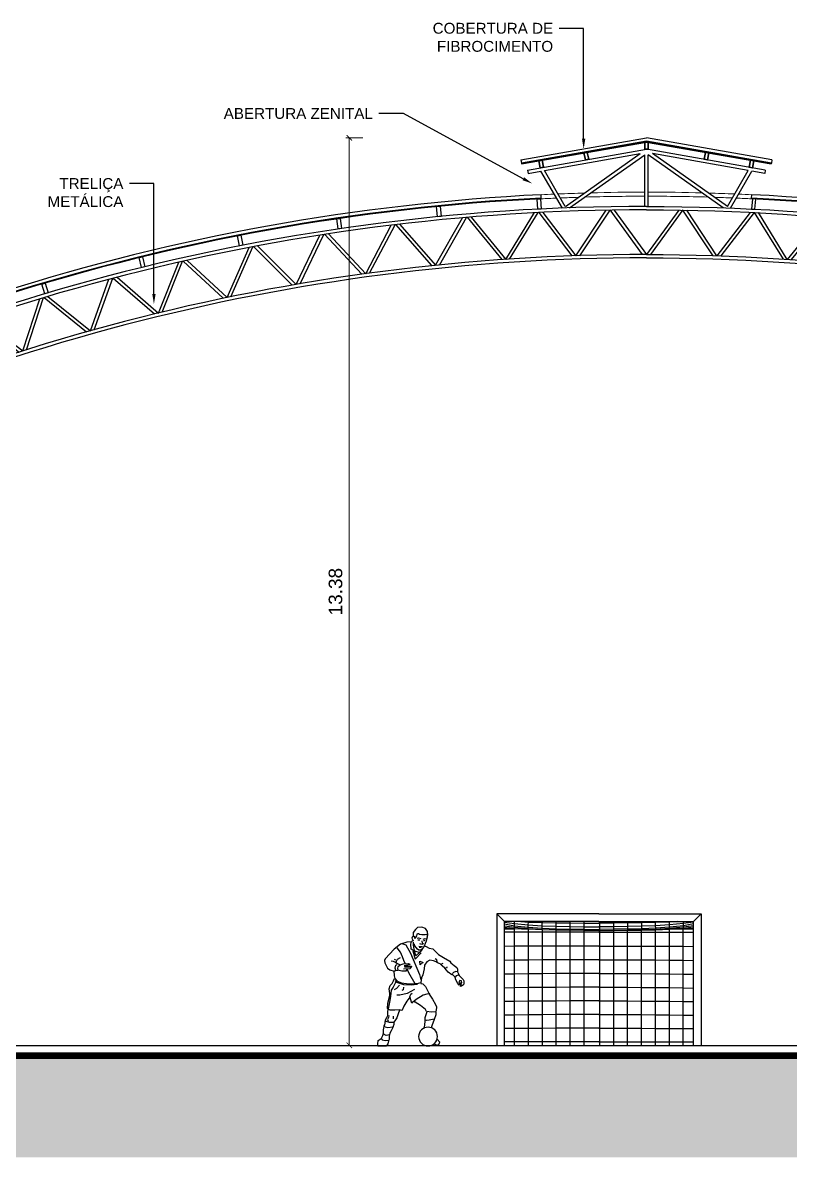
# Model space of a CAD drawing. Header units: metres. Extents: x 2494 to 3558, y 282 to 553.
# Drawn here: x 2939.13 to 2950.44, y 378.93 to 395.66 of the extents above; entities that cross this region are included whole.
import ezdxf
from ezdxf import colors
from ezdxf.entities.mleader import LeaderData, LeaderLine
from ezdxf.math import Vec2, Vec3

# ---------------------------------------------------------------- set-up
doc = ezdxf.new("R2010")
doc.units = ezdxf.units.M
doc.header["$LTSCALE"] = 7
doc.header["$MEASUREMENT"] = 0
doc.header["$PDMODE"] = 2
for name, color, linetype, lineweight in [('2prancha', 4, 'Continuous', 18), ('ESQUADRIAS', 3, 'Continuous', 35), ('HACH', 251, 'Continuous', 5)]:
    doc.layers.add(name, color=color, linetype=linetype, lineweight=lineweight)
for name, color, linetype in [('COTA 1 100', 2, 'Continuous'), ('PENA 0.15', 7, 'Continuous'), ('PENA 01', 1, 'Continuous'), ('PENA 02', 2, 'Continuous'), ('PENA 03', 3, 'Continuous'), ('PENA 06', 6, 'Continuous'), ('pena01', 1, 'Continuous'), ('TXT ESPECIFICAÇÕES', 7, 'Continuous')]:
    doc.layers.add(name, color=color, linetype=linetype)
doc.styles.add('Luana', font='arial.ttf')
doc.styles.get("Standard").update_dxf_attribs({"font": 'arial.ttf'})
doc.dimstyles.new('arial100', dxfattribs={"dimtxt": 0.2, "dimasz": 0.08, "dimexe": 0.05, "dimexo": 0.2, "dimgap": 0.1, "dimtad": 1, "dimzin": 4, "dimdsep": 46, "dimtxsty": 'Luana', "dimblk": 'ARCHTICK', "dimcen": 0, "dimclrd": 7, "dimclre": 7, "dimclrt": 256, "dimadec": 0, "dimazin": 0, "dimtfac": 1, "dimtix": 1, "dimtmove": 0, "dimatfit": 3, "dimldrblk": 'CLOSEDBLANK', "dimfxl": 0, "dimlwd": 5, "dimlwe": 5, "dimarcsym": 0})

# ---------------------------------------------------------------- blocks, each defined once
blk = doc.blocks.new('A$C777571EF')
for p, q in [((-11.2, 182.6), (0, 193.8)), ((-289.7, 181.9), (-275.1, 179.5)), ((-289.7, 179.1), (-275.1, 176.5)), ((-289.7, 176.5), (-275.1, 174.1)), ((-289.7, 174.1), (-275, 172.5)), ((-289.7, 172), (-274.8, 171.7)), ((-274.8, 171.7), (-289.7, 171.9)), ((-275.1, 179.5), (-275, 182.6)), ((-275.1, 179.5), (-254.6, 177.5)), ((-275.1, 176.5), (-275.1, 179.5)), ((-275.1, 176.5), (-254.6, 174.3)), ((-275.1, 174.1), (-275.1, 176.5)), ((-275.1, 174.1), (-254.6, 172.1)), ((-275, 172.5), (-275.1, 174.1)), ((-275, 172.5), (-254.5, 171.2)), ((-274.8, 171.7), (-275, 172.5)), ((-274.8, 0), (-274.8, 171.7)), ((-254.5, 171.2), (-274.8, 171.7)), ((-265.7, 182.6), (-254.5, 181.9)), ((-254.6, 177.5), (-254.5, 181.9)), ((-254.6, 177.5), (-234.1, 176.3)), ((-254.6, 174.3), (-254.6, 177.5)), ((-254.6, 174.3), (-234.1, 172.9)), ((-254.6, 172.1), (-254.6, 174.3)), ((-254.6, 172.1), (-234.1, 170.9)), ((-254.5, 171.2), (-254.6, 172.1)), ((-254.5, 181.9), (-254.5, 182.6)), ((-254.5, 181.9), (-234, 181.2)), ((-233.9, 170.4), (-254.5, 171.2)), ((-254.3, 0), (-254.3, 171.2)), ((-234.1, 176.3), (-234, 181.2)), ((-234.1, 176.3), (-213.5, 175.6)), ((-234.1, 172.9), (-234.1, 176.3)), ((-234.1, 172.9), (-213.5, 172)), ((-234.1, 170.9), (-234.1, 172.9)), ((-234.1, 170.9), (-213.5, 170.2)), ((-233.9, 170.4), (-234.1, 170.9)), ((-234, 181.2), (-233.9, 182.6)), ((-234, 181.2), (-213.4, 180.8)), ((-213.4, 170), (-233.9, 170.4)), ((-233.8, 0), (-233.8, 170.4)), ((-213.5, 175.6), (-213.4, 180.8)), ((-213.5, 175.6), (-192.9, 175.1)), ((-213.5, 172), (-213.5, 175.6)), ((-213.5, 172), (-193, 171.5)), ((-213.5, 170.2), (-213.5, 172)), ((-213.5, 170.2), (-192.9, 169.7)), ((-213.4, 170), (-213.5, 170.2)), ((-213.4, 180.8), (-213.4, 182.6)), ((-213.4, 180.8), (-192.9, 180.5)), ((-192.9, 169.7), (-213.4, 170)), ((-213.3, 0), (-213.3, 170)), ((-193, 171.5), (-192.9, 175.1)), ((-193, 171.5), (-172.4, 171.2)), ((-192.9, 169.7), (-193, 171.5)), ((-192.9, 180.5), (-192.8, 182.6)), ((-192.9, 180.5), (-172.3, 180.3)), ((-192.9, 175.1), (-192.9, 180.5)), ((-192.9, 175.1), (-172.4, 174.8)), ((-172.4, 169.4), (-192.9, 169.7)), ((-192.7, 0), (-192.7, 169.7)), ((-172.4, 174.8), (-172.3, 180.3)), ((-172.4, 174.8), (-151.8, 174.7)), ((-172.4, 171.2), (-172.4, 174.8)), ((-172.4, 171.2), (-151.8, 171)), ((-172.4, 169.4), (-172.4, 171.2)), ((-151.8, 169.3), (-172.4, 169.4)), ((-172.3, 180.3), (-172.3, 182.6)), ((-172.3, 180.3), (-151.8, 180.2)), ((-172.2, 0), (-172.2, 169.4)), ((-151.8, 180.2), (-150.5, 180.2)), ((-151.8, 174.7), (-150.5, 174.6)), ((-151.8, 171), (-150.5, 171)), ((-150.5, 169.3), (-151.8, 169.3)), ((-149.2, 180.2), (-150.5, 180.2)), ((-149.1, 174.7), (-150.5, 174.6)), ((-149.1, 171), (-150.5, 171)), ((-150.5, 169.3), (-149.1, 169.3)), ((-149.2, 180.2), (-149.2, 182.6)), ((-128.6, 180.3), (-149.2, 180.2)), ((-149.1, 174.7), (-149.2, 180.2)), ((-149.2, 0), (-149.2, 169.3)), ((-128.6, 174.8), (-149.1, 174.7)), ((-149.1, 171), (-149.1, 174.7)), ((-128.5, 171.2), (-149.1, 171)), ((-149.1, 169.3), (-149.1, 171)), ((-149.1, 169.3), (-128.6, 169.4)), ((-128.6, 180.3), (-128.7, 182.6)), ((-128.7, 0), (-128.7, 169.4)), ((-108.1, 180.5), (-128.6, 180.3)), ((-128.6, 174.8), (-128.6, 180.3)), ((-108, 175.1), (-128.6, 174.8)), ((-128.5, 171.2), (-128.6, 174.8)), ((-128.6, 169.4), (-128.5, 171.2)), ((-128.6, 169.4), (-108, 169.7)), ((-108, 171.5), (-128.5, 171.2)), ((-108.2, 0), (-108.2, 169.7)), ((-108.1, 180.5), (-108.1, 182.6)), ((-87.5, 180.8), (-108.1, 180.5)), ((-108, 175.1), (-108.1, 180.5)), ((-87.4, 175.6), (-108, 175.1)), ((-108, 171.5), (-108, 175.1)), ((-87.4, 172), (-108, 171.5)), ((-108, 169.7), (-108, 171.5)), ((-87.4, 170.2), (-108, 169.7)), ((-108, 169.7), (-87.5, 170)), ((-87.7, 0), (-87.7, 170)), ((-87.5, 180.8), (-87.6, 182.6)), ((-67, 181.2), (-87.5, 180.8)), ((-87.4, 175.6), (-87.5, 180.8)), ((-87.5, 170), (-67, 170.4)), ((-87.5, 170), (-87.4, 170.2)), ((-66.9, 176.3), (-87.4, 175.6)), ((-87.4, 172), (-87.4, 175.6)), ((-66.8, 172.9), (-87.4, 172)), ((-87.4, 170.2), (-87.4, 172)), ((-66.9, 170.9), (-87.4, 170.2)), ((-67.2, 0), (-67.2, 170.4)), ((-67, 181.2), (-67, 182.6)), ((-46.5, 181.9), (-67, 181.2)), ((-66.9, 176.3), (-67, 181.2)), ((-67, 170.4), (-46.5, 171.2)), ((-67, 170.4), (-66.9, 170.9)), ((-46.3, 177.5), (-66.9, 176.3)), ((-66.8, 172.9), (-66.9, 176.3)), ((-66.9, 170.9), (-66.8, 172.9)), ((-46.3, 172.1), (-66.9, 170.9)), ((-46.3, 174.3), (-66.8, 172.9)), ((-46.6, 0), (-46.6, 171.2)), ((-35.2, 182.6), (-46.5, 181.9)), ((-46.5, 181.9), (-46.5, 182.6)), ((-46.3, 177.5), (-46.5, 181.9)), ((-26, 172.5), (-46.5, 171.2)), ((-46.5, 171.2), (-46.3, 172.1)), ((-46.5, 171.2), (-26.1, 171.7)), ((-25.9, 179.5), (-46.3, 177.5)), ((-46.3, 174.3), (-46.3, 177.5)), ((-25.8, 176.5), (-46.3, 174.3)), ((-46.3, 172.1), (-46.3, 174.3)), ((-25.9, 174.1), (-46.3, 172.1)), ((-26.1, 171.7), (-26, 172.5)), ((-11.2, 172), (-26.1, 171.7)), ((-26.1, 171.7), (-11.2, 171.9)), ((-26.1, 0), (-26.1, 171.7)), ((-11.2, 174.1), (-26, 172.5)), ((-26, 172.5), (-25.9, 174.1)), ((-25.9, 179.5), (-25.9, 182.6)), ((-11.2, 181.9), (-25.9, 179.5)), ((-25.8, 176.5), (-25.9, 179.5)), ((-11.2, 176.5), (-25.9, 174.1)), ((-25.9, 174.1), (-25.8, 176.5)), ((-11.2, 179.1), (-25.8, 176.5)), ((-274.8, 166.7), (-289.7, 166.7)), ((-254.3, 166.8), (-274.8, 166.7)), ((-233.8, 166.8), (-254.3, 166.8)), ((-213.3, 166.8), (-233.8, 166.8)), ((-192.7, 166.8), (-213.3, 166.8)), ((-172.2, 166.8), (-192.7, 166.8)), ((-151.7, 166.8), (-172.2, 166.8)), ((-150.5, 166.8), (-151.7, 166.8)), ((-150.5, 166.8), (-149.2, 166.8)), ((-149.2, 166.8), (-128.7, 166.8)), ((-128.7, 166.8), (-108.2, 166.8)), ((-108.2, 166.8), (-87.7, 166.8)), ((-87.7, 166.8), (-67.2, 166.8)), ((-67.2, 166.8), (-46.6, 166.8)), ((-46.6, 166.8), (-26.1, 166.7)), ((-26.1, 166.7), (-11.2, 166.7)), ((-274.8, 146.1), (-289.7, 145.9)), ((-254.3, 146.3), (-274.8, 146.1)), ((-233.8, 146.4), (-254.3, 146.3)), ((-213.3, 146.4), (-233.8, 146.4)), ((-192.7, 146.5), (-213.3, 146.4)), ((-172.2, 146.5), (-192.7, 146.5)), ((-151.7, 146.5), (-172.2, 146.5)), ((-150.5, 146.5), (-151.7, 146.5)), ((-150.5, 146.5), (-149.2, 146.5)), ((-149.2, 146.5), (-128.7, 146.5)), ((-128.7, 146.5), (-108.2, 146.5)), ((-108.2, 146.5), (-87.7, 146.4)), ((-87.7, 146.4), (-67.2, 146.4)), ((-67.2, 146.4), (-46.6, 146.3)), ((-46.6, 146.3), (-26.1, 146.1)), ((-26.1, 146.1), (-11.2, 145.9)), ((-274.8, 125.6), (-289.7, 125.3)), ((-254.3, 125.8), (-274.8, 125.6)), ((-233.8, 126), (-254.3, 125.8)), ((-213.3, 126.1), (-233.8, 126)), ((-192.7, 126.1), (-213.3, 126.1)), ((-172.2, 126.2), (-192.7, 126.1)), ((-151.7, 126.2), (-172.2, 126.2)), ((-150.5, 126.2), (-151.7, 126.2)), ((-150.5, 126.2), (-149.2, 126.2)), ((-149.2, 126.2), (-128.7, 126.2)), ((-128.7, 126.2), (-108.2, 126.1)), ((-108.2, 126.1), (-87.7, 126.1)), ((-87.7, 126.1), (-67.2, 126)), ((-67.2, 126), (-46.6, 125.8)), ((-46.6, 125.8), (-26.1, 125.6)), ((-26.1, 125.6), (-11.2, 125.3)), ((-274.8, 105.2), (-289.7, 104.9)), ((-254.3, 105.5), (-274.8, 105.2)), ((-233.8, 105.7), (-254.3, 105.5)), ((-213.3, 105.8), (-233.8, 105.7)), ((-192.7, 105.9), (-213.3, 105.8)), ((-172.2, 105.9), (-192.7, 105.9)), ((-151.7, 106), (-172.2, 105.9)), ((-150.5, 106), (-151.7, 106)), ((-150.5, 106), (-149.2, 106)), ((-149.2, 106), (-128.7, 105.9)), ((-128.7, 105.9), (-108.2, 105.9)), ((-108.2, 105.9), (-87.7, 105.8)), ((-87.7, 105.8), (-67.2, 105.7)), ((-67.2, 105.7), (-46.6, 105.5)), ((-46.6, 105.5), (-26.1, 105.2)), ((-26.1, 105.2), (-11.2, 104.9)), ((-274.8, 84.9), (-289.7, 84.6)), ((-254.3, 85.2), (-274.8, 84.9)), ((-233.8, 85.4), (-254.3, 85.2)), ((-213.3, 85.5), (-233.8, 85.4)), ((-192.7, 85.6), (-213.3, 85.5)), ((-172.2, 85.7), (-192.7, 85.6)), ((-151.7, 85.7), (-172.2, 85.7)), ((-150.5, 85.7), (-151.7, 85.7)), ((-150.5, 85.7), (-149.2, 85.7)), ((-149.2, 85.7), (-128.7, 85.7)), ((-128.7, 85.7), (-108.2, 85.6)), ((-108.2, 85.6), (-87.7, 85.5)), ((-87.7, 85.5), (-67.2, 85.4)), ((-67.2, 85.4), (-46.6, 85.2)), ((-46.6, 85.2), (-26.1, 84.9)), ((-26.1, 84.9), (-11.2, 84.6)), ((-274.8, 64.8), (-289.7, 64.5)), ((-254.3, 65.1), (-274.8, 64.8)), ((-233.8, 65.2), (-254.3, 65.1)), ((-213.3, 65.4), (-233.8, 65.2)), ((-192.7, 65.5), (-213.3, 65.4)), ((-172.2, 65.5), (-192.7, 65.5)), ((-151.7, 65.5), (-172.2, 65.5)), ((-150.5, 65.5), (-151.7, 65.5)), ((-150.5, 65.5), (-149.2, 65.5)), ((-149.2, 65.5), (-128.7, 65.5)), ((-128.7, 65.5), (-108.2, 65.5)), ((-108.2, 65.5), (-87.7, 65.4)), ((-87.7, 65.4), (-67.2, 65.2)), ((-67.2, 65.2), (-46.6, 65.1)), ((-46.6, 65.1), (-26.1, 64.8)), ((-26.1, 64.8), (-11.2, 64.5)), ((-274.8, 44.8), (-289.7, 44.5)), ((-254.3, 45), (-274.8, 44.8)), ((-233.8, 45.1), (-254.3, 45)), ((-213.3, 45.3), (-233.8, 45.1)), ((-192.7, 45.3), (-213.3, 45.3)), ((-172.2, 45.4), (-192.7, 45.3)), ((-151.7, 45.4), (-172.2, 45.4)), ((-150.5, 45.4), (-151.7, 45.4)), ((-150.5, 45.4), (-149.2, 45.4)), ((-149.2, 45.4), (-128.7, 45.4)), ((-128.7, 45.4), (-108.2, 45.3)), ((-108.2, 45.3), (-87.7, 45.3)), ((-87.7, 45.3), (-67.2, 45.1)), ((-67.2, 45.1), (-46.6, 45)), ((-46.6, 45), (-26.1, 44.8)), ((-26.1, 44.8), (-11.2, 44.5)), ((-274.8, 24.9), (-289.7, 24.7)), ((-254.3, 25), (-274.8, 24.9)), ((-233.8, 25.1), (-254.3, 25)), ((-213.3, 25.2), (-233.8, 25.1)), ((-192.7, 25.2), (-213.3, 25.2)), ((-172.2, 25.2), (-192.7, 25.2)), ((-151.7, 25.3), (-172.2, 25.2)), ((-150.5, 25.3), (-151.7, 25.3)), ((-150.5, 25.3), (-149.2, 25.3)), ((-149.2, 25.3), (-128.7, 25.2)), ((-128.7, 25.2), (-108.2, 25.2)), ((-108.2, 25.2), (-87.7, 25.2)), ((-87.7, 25.2), (-67.2, 25.1)), ((-67.2, 25.1), (-46.6, 25)), ((-46.6, 25), (-26.1, 24.9)), ((-26.1, 24.9), (-11.2, 24.7)), ((-274.8, 5.1), (-289.7, 5)), ((-254.3, 5.1), (-274.8, 5.1)), ((-233.8, 5.1), (-254.3, 5.1)), ((-213.3, 5.1), (-233.8, 5.1)), ((-192.7, 5.1), (-213.3, 5.1)), ((-172.2, 5.1), (-192.7, 5.1)), ((-151.7, 5.1), (-172.2, 5.1)), ((-150.5, 5.1), (-151.7, 5.1)), ((-150.5, 5.1), (-149.2, 5.1)), ((-149.2, 5.1), (-128.7, 5.1)), ((-128.7, 5.1), (-108.2, 5.1)), ((-108.2, 5.1), (-87.7, 5.1)), ((-87.7, 5.1), (-67.2, 5.1)), ((-67.2, 5.1), (-46.6, 5.1)), ((-46.6, 5.1), (-26.1, 5.1)), ((-26.1, 5.1), (-11.2, 5))]:
    blk.add_line(p, q)
at = {"layer": 'PENA 0.15'}
for p, q in [((-300.9, 193.8), (-300.9, 0)), ((-150.5, 193.8), (-300.9, 193.8)), ((-289.7, 182.6), (-300.9, 193.8)), ((-150.5, 193.8), (0, 193.8)), ((0, 193.8), (0, 0)), ((-150.5, 182.6), (-289.7, 182.6)), ((-289.7, 0), (-289.7, 182.6)), ((-150.5, 182.6), (-11.2, 182.6)), ((-11.2, 0), (-11.2, 182.6))]:
    blk.add_line(p, q, dxfattribs=at)
blk = doc.blocks.new('çç')
at = {"layer": 'PENA 0.15'}
for p, q in [((-0.055, 0.001), (-0.524, -0.657)), ((0.002, 0), (-0.467, -0.658)), ((0.467, -0.656), (0.002, 0)), ((0.526, -0.658), (0.06, -0.001))]:
    blk.add_line(p, q, dxfattribs=at)
blk = doc.blocks.new('tre')
at = {"layer": 'PENA 0.15'}
for p, q in [((-0.045, 0.05), (0.079, 0.854)), ((0.007, 0.061), (0.133, 0.884)), ((-0.455, 0.05), (-0.455, 0.559))]:
    blk.add_line(p, q, dxfattribs=at)
for points in [[(-0.91, 0), (-0.91, 0), (-0.91, 0.354)], [(-0.91, 0), (0, 0)], [(-0.455, 0.05), (-0.013, 0.05)]]:
    blk.add_lwpolyline(points, dxfattribs=at)
for radius, end in [(31.146, 120.451), (31.096, 119.5369), (30.436, 119.2856), (30.386, 119.3102)]:
    blk.add_arc((14.875, -26.496), radius, 90, end, dxfattribs=at)
for p, rotation in [((12.803, 3.869), 183.9047282554165), ((13.838, 3.922), 181.9523539810999), ((10.74, 3.658), 187.8094768040496), ((11.769, 3.781), 185.8571025297331), ((9.715, 3.499), 189.7618510783662), ((8.696, 3.306), 191.7142253526828), ((7.684, 3.078), 193.6665996269994), ((6.681, 2.816), 195.618973901316), ((5.687, 2.52), 197.5713481756326), ((4.704, 2.19), 199.5237224499492), ((3.732, 1.827), 201.4760967242657), ((2.774, 1.431), 203.4284709985823), ((1.829, 1.002), 205.3808452728989), ((0.9, 0.542), 207.3332195472155)]:
    blk.add_blockref('çç', p, dxfattribs=dict(at, rotation=rotation))
blk = doc.blocks.new('vi')
blk.add_lwpolyline([(-0.025, 0), (0.025, 0), (0.025, -0.15), (-0.025, -0.15)], close=True)
blk = doc.blocks.new('vig')
blk.add_lwpolyline([(-0.025, 0.15), (0.025, 0.15), (0.025, 0), (-0.025, 0)], close=True)
blk = doc.blocks.new('A$C2D0D1A73')
at = {"layer": 'ESQUADRIAS'}
for p, q in [((13.034, 5.285), (14.875, 5.61)), ((13.036, 5.275), (14.875, 5.599)), ((16.717, 5.285), (14.875, 5.61)), ((16.715, 5.275), (14.875, 5.599))]:
    blk.add_line(p, q, dxfattribs=at)
for points in [[(14.852, 5.595), (14.902, 5.595), (14.902, 5.495), (14.852, 5.495)], [(14.024, 5.345), (13.975, 5.336), (13.954, 5.437), (14.003, 5.446)], [(15.724, 5.345), (15.773, 5.336), (15.794, 5.437), (15.745, 5.446)], [(13.359, 5.228), (13.31, 5.218), (13.289, 5.319), (13.338, 5.329)], [(16.389, 5.228), (16.438, 5.218), (16.459, 5.319), (16.41, 5.329)]]:
    blk.add_lwpolyline(points, close=True, dxfattribs=at)
at = {"layer": 'HACH'}
for radius, start, end in [(31.356, 90.0457, 91.4996), (31.356, 88.5004, 89.9543), (31.356, 92.4825, 92.8388), (31.296, 92.4253, 92.8388), (31.356, 91.6736, 92.3795), (31.296, 91.8398, 92.322), (31.296, 90.0457, 91.6647), (31.296, 88.3353, 89.9543), (31.356, 87.6205, 88.3264), (31.296, 87.678, 88.1602), (31.296, 87.1612, 87.5747), (31.356, 87.1612, 87.5175)]:
    blk.add_arc((14.875, -26.496), radius, start, end, dxfattribs=at)
at = {"layer": 'PENA 0.15'}
for p, q in [((13.124, 5.186), (14.875, 5.495)), ((13.374, 5.179), (14.783, 5.428)), ((13.68, 4.649), (14.783, 5.428)), ((13.743, 4.629), (14.85, 5.41)), ((14.85, 4.65), (14.85, 5.41)), ((16.627, 5.186), (14.875, 5.495)), ((16.008, 4.629), (14.9, 5.41)), ((14.9, 4.65), (14.9, 5.41)), ((16.377, 5.179), (14.967, 5.428)), ((16.071, 4.649), (14.967, 5.428)), ((13.132, 5.137), (13.321, 5.17)), ((13.636, 4.625), (13.321, 5.17)), ((13.679, 4.65), (13.374, 5.179)), ((16.072, 4.65), (16.377, 5.179)), ((16.115, 4.625), (16.429, 5.17)), ((16.618, 5.137), (16.429, 5.17)), ((14.337, 4.598), (14.814, 3.94)), ((14.4, 4.596), (14.875, 3.94)), ((15.351, 4.596), (14.875, 3.94)), ((15.414, 4.598), (14.937, 3.94))]:
    blk.add_line(p, q, dxfattribs=at)
for points in [[(13.124, 5.186), (13.132, 5.137)], [(16.627, 5.186), (16.618, 5.137)]]:
    blk.add_lwpolyline(points, dxfattribs=at)
at = {"layer": 'PENA 01', "ltscale": 1.5}
for p in [(13.025, 5.334), (16.725, 5.334)]:
    blk.add_line(p, (14.875, 5.66), dxfattribs=at)
at = {"layer": 'PENA 01'}
for p, q in [((13.325, 4.772), (13.322, 4.822)), ((16.426, 4.772), (16.428, 4.822))]:
    blk.add_line(p, q, dxfattribs=at)
at = {"layer": 'PENA 01', "ltscale": 1.5}
for points in [[(13.025, 5.334), (13.034, 5.285)], [(16.725, 5.334), (16.717, 5.285)]]:
    blk.add_lwpolyline(points, dxfattribs=at)
at = {"layer": 'PENA 01'}
for start, end in [(92.8388, 122.4467), (57.5533, 87.1612)]:
    blk.add_arc((14.875, -26.496), 31.356, start, end, dxfattribs=at)
at = {"layer": 'PENA 03'}
for p, q in [((13.034, 5.285), (13.036, 5.275)), ((16.717, 5.285), (16.715, 5.275))]:
    blk.add_line(p, q, dxfattribs=at)
for points in [[(13.325, 4.762), (13.325, 4.772)], [(16.425, 4.762), (16.426, 4.772)]]:
    blk.add_lwpolyline(points, dxfattribs=at)
for radius, start, end in [(31.306, 92.8388, 122.4467), (31.296, 92.8388, 122.4467), (31.306, 57.5533, 87.1621), (31.296, 57.5533, 87.1612)]:
    blk.add_arc((14.875, -26.496), radius, start, end, dxfattribs=at)
at = {"layer": 'PENA 0.15'}
blk.add_blockref('tre', (0, 0), dxfattribs=at)
at = {"layer": 'PENA 0.15', "xscale": -1}
blk.add_blockref('tre', (29.751, 0), dxfattribs=at)
at = {"layer": 'PENA 03'}
for name, p, rotation in [('vi', (13.3, 4.609), 184.8389797037206), ('vig', (11.808, 4.649), 185.6135969272292), ('vig', (10.335, 4.469), 188.3336001240653), ('vig', (8.872, 4.219), 191.0536033209015), ('vig', (7.422, 3.9), 193.7736065177377), ('vig', (5.99, 3.512), 196.4936097145738)]:
    blk.add_blockref(name, p, dxfattribs=dict(at, rotation=rotation))
at = {"layer": 'PENA 03', "xscale": -1.000000000000001, "rotation": 175.1610202962795}
blk.add_blockref('vi', (16.45, 4.609), dxfattribs=at)
blk = doc.blocks.new('jogador de futebol 01')
for p, q in [((8.8, 149.4), (11.5, 153.2)), ((11.5, 153.2), (16.5, 154.9)), ((16.5, 154.9), (21.9, 154.4)), ((21.9, 154.4), (24.9, 152.1)), ((24.9, 152.1), (27.8, 147.9)), ((8.4, 144.7), (8.8, 149.4)), ((9.4, 141.7), (8.4, 144.7)), ((9.4, 145.3), (9.3, 142)), ((9.3, 142), (10.6, 136.5)), ((10, 145.9), (9.4, 145.3)), ((11.8, 145.2), (10, 145.9)), ((10.6, 136.5), (11.7, 133.2)), ((11.8, 139.9), (10.9, 139.7)), ((16.4, 145.3), (11.8, 145.2)), ((14.6, 139), (11.8, 139.9)), ((12.6, 137.3), (11.8, 137.6)), ((14, 137.3), (12.6, 137.3)), ((16.1, 137), (15.9, 133.8)), ((19.4, 145.5), (16.4, 145.3)), ((20.9, 140.9), (17.5, 139.9)), ((19.1, 137.6), (20.3, 137.6)), ((20.8, 146.5), (19.4, 145.5)), ((20.3, 137.6), (21.6, 137.9)), ((21.9, 146.4), (20.8, 146.5)), ((22.5, 140.5), (20.9, 140.9)), ((22.3, 145.3), (21.9, 146.4)), ((23.1, 143.7), (22.3, 145.3)), ((24.3, 141.2), (23.1, 143.7)), ((25.5, 139.9), (24.3, 141.2)), ((26.1, 140.5), (25.5, 139.9)), ((27, 143.2), (26.1, 141.8)), ((26.1, 141.8), (26.1, 140.8)), ((26.7, 136.7), (27.9, 137.1)), ((28.1, 143.2), (27, 143.2)), ((27.8, 147.9), (27.8, 144.7)), ((27.8, 144.7), (27.8, 143.4)), ((27.9, 137.1), (28.8, 139)), ((29, 140.8), (28.1, 143.2)), ((28.1, 136.7), (29.6, 136)), ((28.8, 139), (29, 140.8)), ((29.6, 136), (30.1, 135.4)), ((31.1, 132.6), (29.8, 136.2)), ((-0.5, 123.9), (-5.7, 118.9)), ((1.6, 126.4), (-0.5, 123.9)), ((6.4, 127), (1.6, 126.4)), ((10.5, 129.3), (6.4, 127)), ((13.2, 130.2), (10.5, 129.3)), ((11.7, 133.2), (13.2, 130)), ((13.2, 130), (15, 126.7)), ((15.9, 133.8), (14.7, 133.2)), ((14.7, 133.2), (15, 132.6)), ((15, 132.6), (16.4, 132.1)), ((15, 126.7), (17.6, 124.7)), ((17.6, 129.3), (15.3, 129.4)), ((17.5, 122.9), (15.5, 125.9)), ((16.4, 132.1), (19.1, 132.9)), ((17.3, 128.1), (19, 128.1)), ((25, 112.5), (17.3, 120.8)), ((20.2, 121.7), (17.5, 122.9)), ((20.5, 129.6), (17.6, 129.3)), ((17.6, 124.7), (20.2, 124.6)), ((18.7, 122.3), (24.2, 116.9)), ((19, 128.1), (19.9, 128.2)), ((31.4, 120.5), (19.6, 92)), ((20.2, 124.6), (22, 125.6)), ((26.1, 123.5), (20.2, 121.7)), ((22, 125.6), (25.5, 130.3)), ((24.2, 116.9), (25.9, 123.6)), ((28.1, 123.6), (25, 112.5)), ((25.5, 130.3), (26.1, 132.9)), ((26.3, 124.6), (26.1, 123.5)), ((27.2, 128.1), (26.3, 124.6)), ((26.7, 123.6), (30.4, 125.6)), ((27.9, 131.5), (27.2, 128.1)), ((27.6, 135.2), (27.9, 131.5)), ((30.1, 135.4), (36.2, 135.1)), ((30.4, 125.6), (31.1, 132.6)), ((37.5, 131.6), (31.4, 120.5)), ((36.2, 135.1), (44.4, 132.6)), ((42.6, 133.3), (37.5, 131.6)), ((42.1, 115.6), (44.4, 121.8)), ((44.4, 132.6), (53, 125.7)), ((44.4, 121.8), (48.9, 127.5)), ((53, 125.7), (64.8, 112.8)), ((-22, 107.7), (-26.4, 104.3)), ((-20.6, 110), (-22, 107.7)), ((-12.5, 114.8), (-20.6, 110)), ((-5.7, 118.9), (-12.5, 114.8)), ((-10.3, 106.4), (-12, 107.4)), ((-10.8, 103.5), (-8.2, 106.4)), ((-9.2, 105.7), (-10.3, 106.4)), ((-8.2, 106.4), (-4.6, 107.6)), ((-4.6, 107.7), (-3.6, 111.6)), ((-4.6, 107.6), (-2.6, 109.2)), ((-3.6, 111.6), (-1.5, 112.8)), ((-2.6, 109.2), (0.8, 110.4)), ((0.8, 110.4), (5.7, 111.2)), ((5.7, 111.2), (9.6, 109.2)), ((9.6, 109.2), (12.6, 104.8)), ((18.8, 110), (14.4, 108.2)), ((14.6, 108.4), (18.7, 105)), ((18.7, 105), (18.8, 110)), ((34, 106.8), (32.1, 105.7)), ((32.1, 105.7), (32.7, 105)), ((40.9, 106.2), (34, 106.8)), ((38.6, 106.6), (40.3, 110.8)), ((40.3, 110.8), (42.1, 115.6)), ((45.7, 104.5), (40.9, 106.2)), ((48.6, 112.6), (44.5, 114.8)), ((45, 105.1), (48.5, 106.3)), ((48.5, 106.3), (52.2, 108.4)), ((49.8, 110), (48.6, 112.6)), ((50.6, 104.5), (48.9, 105.4)), ((50.3, 107.2), (49.8, 110)), ((50.9, 111.3), (52.5, 112.3)), ((52.2, 108.4), (54, 109.5)), ((54, 109.5), (56.8, 109.9)), ((65.2, 107.6), (61.9, 100.7)), ((64.8, 112.8), (65.8, 111)), ((65.8, 111), (65.2, 107.6)), ((-32.9, 91.5), (-36.2, 87.9)), ((-30.8, 95.6), (-33.3, 91.5)), ((-33.3, 91.5), (-31.8, 91.4)), ((-31.8, 91.4), (-29.3, 90.4)), ((-30.3, 101.4), (-31.1, 99.4)), ((-31.1, 99.4), (-31, 95.6)), ((-31, 95.6), (-28.7, 96.1)), ((-26.4, 104.3), (-30.3, 101.4)), ((-29.3, 90.4), (-28, 88.9)), ((-28.7, 96.1), (-25.6, 95)), ((-28, 88.9), (-24.2, 92)), ((-25.6, 95), (-24.4, 93.5)), ((-24.2, 92), (-23.3, 91.9)), ((-23.3, 91.9), (-18.8, 95.5)), ((-18.8, 95.5), (-14.4, 100.5)), ((-17.2, 101.5), (-17.4, 102.5)), ((-14.3, 100.5), (-17.2, 101.5)), ((-14.4, 100.5), (-10.8, 103.5)), ((12.6, 104.8), (13.4, 99.6)), ((13.4, 99.6), (14.9, 91.9)), ((14.9, 91.9), (16.7, 87.8)), ((19.6, 92), (17.5, 85.3)), ((25.2, 80), (33.7, 94.6)), ((39.8, 103.9), (30.1, 103.1)), ((30.1, 103.1), (30.6, 101.6)), ((30.6, 101.6), (39.1, 101.8)), ((31.4, 101.1), (31.9, 99.6)), ((31.9, 99.6), (40.8, 99.5)), ((32.7, 105), (39.8, 103.9)), ((33.7, 94.6), (35.8, 99.3)), ((36.3, 98.8), (37.3, 96.8)), ((37.3, 96.8), (43, 96.8)), ((43, 96.8), (48, 97.8)), ((47.5, 103), (45, 105.1)), ((48.1, 100.2), (47.5, 103)), ((47.8, 97.9), (48.1, 100.2)), ((51.2, 97.4), (47.8, 97.9)), ((51.7, 100.4), (50.6, 104.5)), ((50.9, 97.8), (51.7, 100.4)), ((53, 96.8), (50.9, 97.8)), ((53, 90.5), (52, 87.1)), ((58.6, 98.3), (53, 96.8)), ((53.4, 97.1), (53, 90.5)), ((61.9, 100.7), (58.6, 98.3)), ((-39.5, 83.8), (-39.6, 80.8)), ((-39.6, 80.8), (-38.8, 78.5)), ((-38.5, 85.6), (-39.5, 83.8)), ((-38.8, 78.5), (-36.4, 76.6)), ((-36.2, 87.9), (-38.5, 85.6)), ((-36.7, 81), (-36.5, 83.6)), ((-34.1, 81), (-36.7, 81)), ((-36.5, 83.6), (-34.1, 84.3)), ((-36.4, 79.3), (-34.1, 80)), ((-34.9, 77.1), (-36.4, 79.3)), ((-36.4, 76.6), (-35.1, 76.1)), ((-35.1, 76.1), (-34.9, 77.1)), ((-34.1, 84.3), (-32.9, 82.5)), ((-32.9, 82.5), (-34.1, 79.5)), ((-34.1, 80), (-34.1, 81)), ((-34.1, 79.5), (-33.4, 78)), ((-33.4, 78), (-31.5, 80.3)), ((-31.5, 80.3), (-28.3, 85.9)), ((-28.3, 85.9), (-28, 89)), ((11.4, 76.5), (10, 73.5)), ((14.9, 79.7), (11.4, 76.5)), ((17.5, 80.2), (14.9, 79.7)), ((16.7, 87.8), (17.8, 81.7)), ((17.8, 81.5), (17.5, 80.2)), ((20.8, 80.7), (17.8, 81.5)), ((24.5, 80.1), (20.8, 80.7)), ((21.9, 78.9), (30.6, 77.9)), ((33.4, 79.7), (24.5, 80.1)), ((30.6, 77.9), (40.3, 78.7)), ((43.4, 81.2), (33.4, 79.7)), ((40.3, 78.7), (49.6, 81.4)), ((40.4, 75.6), (41.2, 71.9)), ((46.6, 82.7), (43.4, 81.2)), ((45.7, 77.9), (49.8, 73.7)), ((49.6, 84), (46.6, 82.7)), ((52, 87.1), (49.6, 84)), ((49.6, 81.4), (51.7, 83.8)), ((50.7, 82.5), (54.3, 75.6)), ((54, 83.9), (52.5, 86.9)), ((55.7, 80.5), (54, 83.9)), ((54.3, 75.6), (57.1, 71.5)), ((58.3, 77.5), (55.7, 80.5)), ((59.4, 73), (58.3, 77.5)), ((6.4, 66.3), (2.1, 59.7)), ((6.9, 67.5), (5.7, 66.6)), ((5.7, 66.6), (9.5, 66.3)), ((10, 73.5), (6.9, 67.5)), ((9.5, 66.3), (14.4, 64.8)), ((14.4, 64.8), (23.6, 59.1)), ((26, 72.2), (35.8, 67)), ((30.9, 66), (29, 67.5)), ((32.1, 62.7), (30.9, 66)), ((31.3, 59.9), (32.1, 62.7)), ((31.7, 62.5), (35, 58.5)), ((35.8, 67), (45.5, 64.7)), ((41.2, 71.9), (42.9, 71.1)), ((45.5, 64.7), (49.6, 64.8)), ((49.8, 73.7), (53.2, 71.9)), ((57.1, 71.5), (57.8, 63.3)), ((57.8, 63.3), (58.6, 57.7)), ((58.8, 64.5), (58.9, 67.2)), ((61.4, 54.1), (58.8, 64.5)), ((58.9, 67.2), (59.4, 73)), ((-1.7, 52.5), (-3, 49.4)), ((-3, 49.4), (-2.8, 44.5)), ((2.1, 59.7), (-1.7, 52.5)), ((10, 43), (11.6, 45.8)), ((11.6, 45.8), (18.2, 51.2)), ((18.2, 51.2), (25, 55.5)), ((23.6, 59.1), (28.6, 55.3)), ((25, 55.5), (26, 56.8)), ((28.6, 55.3), (29.5, 54.4)), ((29.5, 54.4), (31.3, 59.9)), ((35, 58.5), (36.3, 56.8)), ((36.3, 56.9), (40.3, 50.4)), ((40.3, 50.4), (42.4, 45.1)), ((42.4, 45.1), (42.7, 44.5)), ((42.7, 44.5), (46.5, 45.3)), ((45.8, 45.1), (47.8, 39.9)), ((46.5, 45.3), (52.1, 45)), ((58.1, 45), (61.1, 46.1)), ((58.6, 57.7), (61.1, 46.6)), ((61.1, 46.1), (61.7, 47.3)), ((61.7, 47.3), (61.4, 54.1)), ((61.4, 46.6), (61.9, 41.9)), ((-2.8, 44.5), (-2, 42.9)), ((-2.1, 42.9), (-2.1, 38.8)), ((-2.1, 38.8), (-0.2, 32.5)), ((-2, 42.9), (3.6, 42.4)), ((-0.2, 33), (6.4, 31.6)), ((-0.2, 32.5), (2.9, 24.3)), ((3.6, 42.4), (10, 43)), ((6.4, 31.6), (10.3, 31.2)), ((9.8, 42.9), (12.4, 34.6)), ((10.3, 31.2), (12.4, 32)), ((12.4, 34.6), (12.4, 30.8)), ((12.4, 30.8), (12.6, 25.1)), ((47.8, 39.9), (49.4, 34.7)), ((49.4, 34.7), (51.4, 32.2)), ((51.4, 32.2), (53.4, 29.1)), ((52.1, 45), (58.1, 45)), ((54.3, 37), (54.5, 33.4)), ((60.2, 37.7), (60.7, 35.1)), ((60.7, 35.1), (61.7, 32.6)), ((61.7, 32.6), (60.9, 30.5)), ((61.9, 41.9), (61.9, 37.3)), ((61.9, 37.3), (63, 34.8)), ((63, 34.8), (64.8, 31.7)), ((63.5, 29.7), (65, 30.8)), ((64.8, 31.7), (65.8, 25.2)), ((2.9, 24.3), (4.1, 21)), ((12.6, 25.1), (13.6, 20.4)), ((53.4, 29.1), (53.5, 25.8)), ((53.5, 25.8), (54.7, 22.4)), ((53.9, 28.5), (59.1, 28.5)), ((54.5, 22.8), (57, 17.7)), ((54.8, 22.3), (61.4, 21.7)), ((57, 17.7), (58.8, 14.6)), ((59.1, 28.5), (63.5, 29.7)), ((61.4, 21.7), (64.7, 22.3)), ((64.7, 22.3), (66.1, 24.9)), ((67, 18.9), (66, 25.4)), ((67.1, 14.6), (67, 18.9)), ((-7.6, 2.6), (-4, 6.6)), ((-6.3, -0.5), (-7.6, 2.6)), ((-4.1, -1.5), (0.8, 0)), ((58.8, 14.6), (59.4, 10.5)), ((59.1, 12), (63.7, 11.4)), ((59.4, 10.5), (59.4, 6)), ((59.4, 6), (60.4, 4.2)), ((65, 4.5), (59.8, 5.3)), ((60.4, 4.2), (61.2, 0.2)), ((61.2, 0.2), (63, -2.4)), ((63.7, 11.4), (67.4, 13.6)), ((68.8, 5.5), (65, 4.5)), ((67.8, 11.4), (67.1, 14.6)), ((70.1, 7.1), (67.8, 11.4)), ((70.1, 7.3), (68.8, 5.5)), ((74, 4.6), (70.1, 7.3)), ((74.8, 0.4), (74, 4.6)), ((74.8, -2.9), (74.8, 0.4)), ((-4.2, -1.4), (-6.3, -0.5)), ((63, -2.4), (63.5, -2.9)), ((63.5, -2.9), (74.8, -2.9))]:
    blk.add_line(p, q)
blk.add_circle((8.1, 9.9), 12.5)
blk = doc.blocks.new('_ArchTick')
at = {"color": 0, "linetype": 'ByBlock', "const_width": 0.15}
blk.add_lwpolyline([(-0.5, -0.5), (0.5, 0.5)], dxfattribs=at)
blk = doc.blocks.new('*D311')
at = {"layer": 'COTA 1 100', "color": 7, "lineweight": 5}
for p, q in [((2944.142, 393.957), (2943.892, 393.957)), ((2943.942, 380.577), (2943.942, 393.957)), ((2944.142, 380.577), (2943.892, 380.577))]:
    blk.add_line(p, q, dxfattribs=at)
at = {"layer": 'Defpoints', "color": 0}
for p in [(2943.942, 393.957), (2948.321, 393.957), (2948.044, 380.577)]:
    blk.add_point(p, dxfattribs=at)
at = {"layer": 'COTA 1 100', "color": 7, "lineweight": 5, "xscale": 0.08, "yscale": 0.08, "zscale": 0.08}
for p, rotation in [((2943.942, 393.957), 90), ((2943.942, 380.577), 270)]:
    blk.add_blockref('_ArchTick', p, dxfattribs=dict(at, rotation=rotation))
at = {"layer": 'COTA 1 100', "insert": (2943.739, 387.267), "char_height": 0.2, "attachment_point": 5, "rotation": 90, "style": 'Luana'}
blk.add_mtext('13.38', dxfattribs=at)
blk = doc.blocks.new('_ClosedBlank')
at = {"layer": '2prancha', "color": 0, "lineweight": -2}
for p, q in [((-1, 0.17), (0, 0)), ((-1, 0.17), (-1, -0.17)), ((0, 0), (-1, -0.17))]:
    blk.add_line(p, q, dxfattribs=at)

msp = doc.modelspace()

# ---------------------------------------------------------------- hatches: boundary and pattern name
at = {"layer": 'PENA 01', "ltscale": 1.5}
h = msp.add_hatch(dxfattribs=at)
h.set_pattern_fill('EARTH', color=256, scale=0.75, angle=45, style=0, double=1)
h.set_pattern_definition([(45, (2927.86384, 378.92694), (3e-17, 0.265165), [0.1875, -0.1875]), (45, (2927.81412, 378.97666), (3e-17, 0.265165), [0.1875, -0.1875]), (45, (2927.7644, 379.02638), (3e-17, 0.265165), [0.1875, -0.1875]), (135, (2927.7644, 379.05952), (-0.265165, 6e-17), [0.1875, -0.1875]), (135, (2927.81412, 379.10924), (-0.265165, 6e-17), [0.1875, -0.1875]), (135, (2927.86384, 379.15896), (-0.265165, 6e-17), [0.1875, -0.1875])])
h.paths.add_polyline_path([(2968.473, 380.327), (2957.471, 380.327), (2957.471, 380.427), (2937.581, 380.427), (2937.581, 380.327), (2932.121, 380.327), (2932.121, 380.497), (2930.846, 380.497), (2930.846, 380.457), (2930.806, 380.457), (2930.806, 380.097), (2930.086, 380.097), (2930.086, 380.457), (2930.046, 380.457), (2930.046, 380.497), (2929.395, 380.497), (2929.221, 380.497), (2929.221, 380.327), (2927.864, 380.327), (2927.864, 378.927), (2968.473, 378.927)])

# ---------------------------------------------------------------- linework, layer by layer
at = {"layer": 'PENA 02', "ltscale": 1.5, "const_width": 0.1}
msp.add_lwpolyline([(2929.395, 380.497), (2930.046, 380.497), (2930.046, 380.457), (2930.086, 380.457), (2930.086, 380.097), (2930.806, 380.097), (2930.806, 380.457), (2930.846, 380.457), (2930.846, 380.497), (2932.121, 380.497), (2932.121, 380.327), (2937.581, 380.327), (2937.581, 380.427), (2957.471, 380.427), (2957.471, 380.327), (2968.473, 380.327)], dxfattribs=at)
at = {"layer": 'PENA 06'}
msp.add_lwpolyline([(2937.431, 380.577), (2957.621, 380.577)], dxfattribs=at)

# ---------------------------------------------------------------- block references
at = {"layer": 'PENA 0.15'}
msp.add_blockref('A$C2D0D1A73', (2933.446, 388.297), dxfattribs=at)
at = {"layer": 'PENA 01', "xscale": -0.01111684722715302, "yscale": 0.01111684722715302, "zscale": 0.01111684722715302}
msp.add_blockref('jogador de futebol 01', (2945.192, 380.597), dxfattribs=at)
at = {"layer": 'pena01', "xscale": 0.01, "yscale": 0.01, "zscale": 0.01}
msp.add_blockref('A$C777571EF', (2949.126, 380.577), dxfattribs=at)

# ---------------------------------------------------------------- dimensions: what is measured, and where the dimension line sits
at = {"layer": 'COTA 1 100'}
dim = msp.add_linear_dim(base=(2943.942, 393.957), p1=(2948.044, 380.577), p2=(2948.321, 393.957), angle=90, dimstyle='arial100', override={"dimfxl": 0.2}, dxfattribs=at)
dim.commit()
dim.dimension.update_dxf_attribs({"geometry": '*D311', "text_midpoint": (2943.739, 387.267)})

# ---------------------------------------------------------------- leaders
at = {"layer": 'TXT ESPECIFICAÇÕES', "ltscale": 0.05}
ml = msp.add_multileader_mtext('Standard', dxfattribs=at)
ml.set_content('COBERTURA DE\\PFIBROCIMENTO', color=256)
ml.set_leader_properties()
ml.build(insert=Vec2(0, 0))
ml.multileader.update_dxf_attribs({"dogleg_length": 0.36, "arrow_head_size": 0.15})
ctx = ml.context
ctx.base_point, ctx.char_height, ctx.arrow_head_size, ctx.landing_gap_size, ctx.plane_origin = Vec3(2945.103, 395.571), 0.16, 0.15, 0.09, Vec3(2942.21, 392.97)
ctx.text_align_type = 2
notes = []
notes.append((ctx, [(1, (1, 1, 0), (2947.396, 395.571), (-1, 0), 0.36, [(0, [(2947.396, 393.794)], 0, [])])]))
ctx.mtext.insert, ctx.mtext.alignment, ctx.mtext.flow_direction = Vec3(2946.946, 395.653), 3, 5
ml = msp.add_multileader_mtext('Standard', dxfattribs=at)
ml.set_content('ABERTURA ZENITAL', color=256)
ml.set_leader_properties()
ml.build(insert=Vec2(0, 0))
ml.multileader.update_dxf_attribs({"dogleg_length": 0.36, "arrow_head_size": 0.15})
ctx = ml.context
ctx.base_point, ctx.char_height, ctx.arrow_head_size, ctx.landing_gap_size, ctx.plane_origin = Vec3(2942.009, 394.316), 0.16, 0.15, 0.09, Vec3(2939.545, 390.682)
ctx.text_align_type = 2
notes.append((ctx, [(1, (1, 1, 0), (2944.739, 394.316), (-1, 0), 0.36, [(0, [(2946.638, 393.283)], 0, [])])]))
ctx.mtext.insert, ctx.mtext.alignment, ctx.mtext.flow_direction = Vec3(2944.289, 394.397), 3, 5
ml = msp.add_multileader_mtext('Standard', dxfattribs=at)
ml.set_content('TRELIÇA\\PMETÁLICA', color=256)
ml.set_leader_properties()
ml.build(insert=Vec2(0, 0))
ml.multileader.update_dxf_attribs({"dogleg_length": 0.36, "arrow_head_size": 0.15})
ctx = ml.context
ctx.base_point, ctx.char_height, ctx.arrow_head_size, ctx.landing_gap_size, ctx.plane_origin = Vec3(2939.421, 393.283), 0.16, 0.15, 0.09, Vec3(2935.876, 390.682)
ctx.text_align_type = 2
notes.append((ctx, [(1, (1, 1, 0), (2941.062, 393.283), (-1, 0), 0.36, [(0, [(2941.062, 391.506)], 0, [])])]))
ctx.mtext.insert, ctx.mtext.alignment, ctx.mtext.flow_direction = Vec3(2940.612, 393.364), 3, 5
for ctx, leaders in notes:
    for number, flags, end, landing, length, lines in leaders:
        leader = LeaderData()
        leader.index, (leader.has_last_leader_line, leader.has_dogleg_vector, leader.attachment_direction) = number, flags
        leader.last_leader_point, leader.dogleg_vector, leader.dogleg_length = Vec3(end), Vec3(landing), length
        for number, points, colour, breaks in lines:
            line = LeaderLine()
            line.index, line.vertices, line.color, line.breaks = number, Vec3.list(points), colors.encode_raw_color(colour), breaks
            leader.lines.append(line)
        ctx.leaders.append(leader)

doc.saveas('drawing.dxf')
